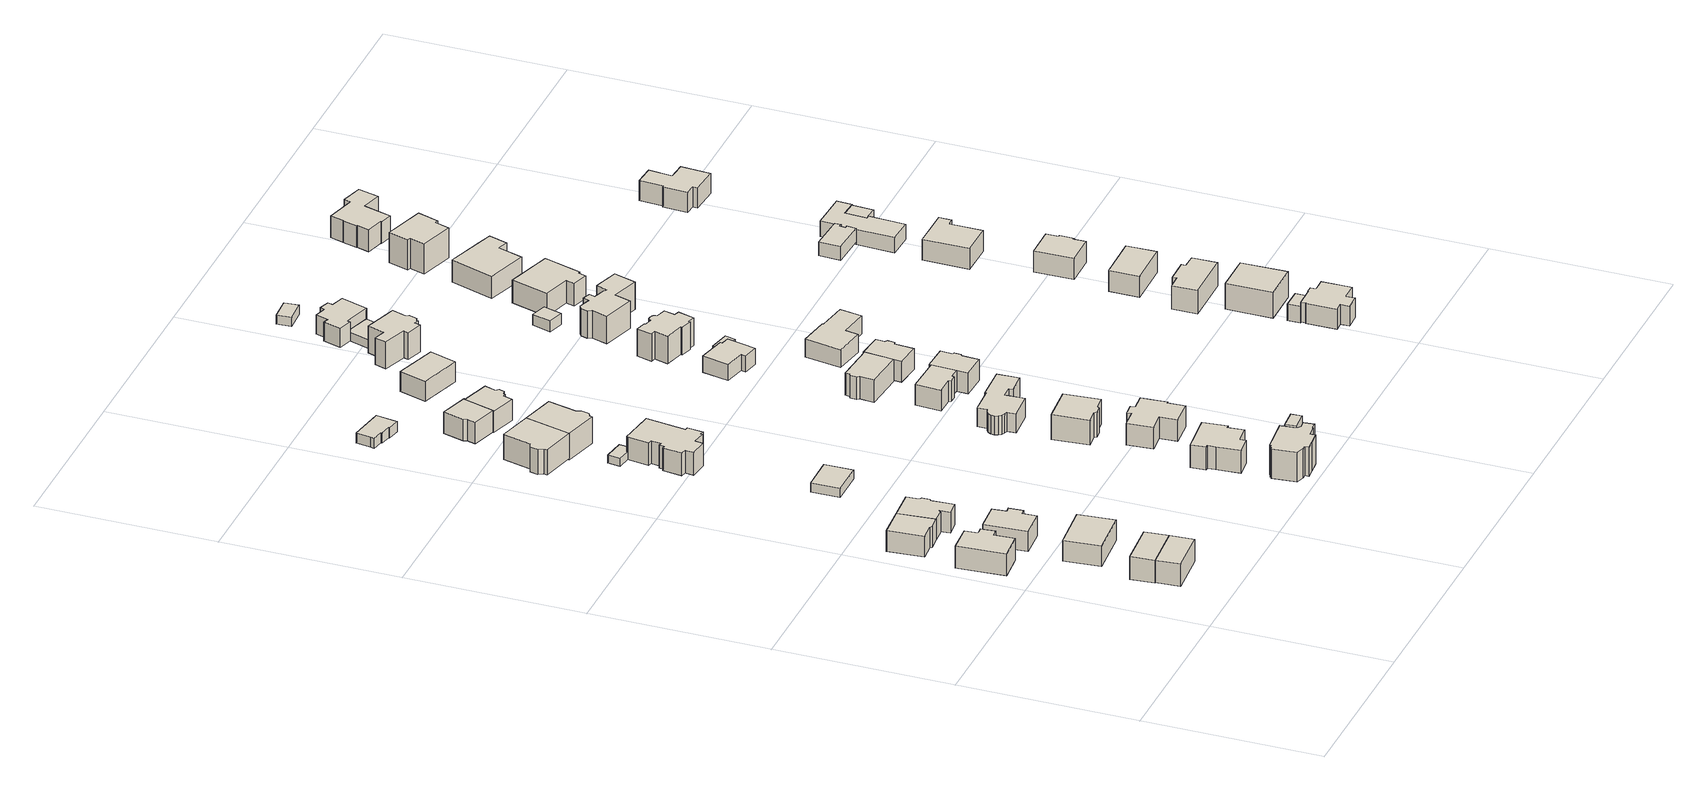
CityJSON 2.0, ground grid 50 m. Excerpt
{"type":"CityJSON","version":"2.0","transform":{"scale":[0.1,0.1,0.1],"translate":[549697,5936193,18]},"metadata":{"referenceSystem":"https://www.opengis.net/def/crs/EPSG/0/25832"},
"CityObjects":{
"building1":{"type":"Building","attributes":{"Gemeindeschluessel":"02200227","Geometrietyp2DReferenz":"3000","BezugspunktDach":"2000","function":"31001_1010","measuredHeight":9.11,"storeysAboveGround":1},"address":[{"country":"Germany","locality":"Hamburg","thoroughfareNumber":"40","thoroughfareName":"Fruteweg","postcode":"22559"}],"geometry":[{"type":"Solid","lod":"1","boundaries":[[[[0,1,2,3]],[[4,5,6,7]],[[2,4,7,3]],[[1,5,4,2]],[[0,6,5,1]],[[3,7,6,0]]]]}]},
"building2":{"type":"Building","attributes":{"Gemeindeschluessel":"02200227","Geometrietyp2DReferenz":"3000","BezugspunktDach":"2000","function":"31001_1010","measuredHeight":7.07,"storeysAboveGround":2},"address":[{"country":"Germany","locality":"Hamburg","thoroughfareNumber":"34a","thoroughfareName":"Fruteweg","postcode":"22559"}],"geometry":[{"type":"Solid","lod":"1","boundaries":[[[[8,9,10,11,12,13,14,15]],[[16,17,18,19,20,21,22,23]],[[14,16,23,15]],[[13,17,16,14]],[[12,18,17,13]],[[11,19,18,12]],[[10,20,19,11]],[[9,21,20,10]],[[8,22,21,9]],[[15,23,22,8]]]]}]},
"building3":{"type":"Building","attributes":{"Gemeindeschluessel":"02200227","Geometrietyp2DReferenz":"3000","BezugspunktDach":"2000","function":"31001_1010","measuredHeight":9.11,"storeysAboveGround":1},"address":[{"country":"Germany","locality":"Hamburg","thoroughfareNumber":"38","thoroughfareName":"Fruteweg","postcode":"22559"}],"geometry":[{"type":"Solid","lod":"1","boundaries":[[[[24,25,26,27]],[[7,6,28,29]],[[26,7,29,27]],[[25,6,7,26]],[[24,28,6,25]],[[27,29,28,24]]]]}]},
"building4":{"type":"Building","attributes":{"Gemeindeschluessel":"02200227","Geometrietyp2DReferenz":"3000","BezugspunktDach":"2000","function":"31001_1010","measuredHeight":8.16,"storeysAboveGround":1},"address":[{"country":"Germany","locality":"Hamburg","thoroughfareNumber":"32a","thoroughfareName":"Fruteweg","postcode":"22559"}],"geometry":[{"type":"Solid","lod":"1","boundaries":[[[[30,31,32,33,34,35]],[[36,37,38,39,40,41]],[[34,36,41,35]],[[33,37,36,34]],[[32,38,37,33]],[[31,39,38,32]],[[30,40,39,31]],[[35,41,40,30]]]]}]},
"building5":{"type":"Building","attributes":{"Gemeindeschluessel":"02200227","Geometrietyp2DReferenz":"3000","BezugspunktDach":"2000","function":"31001_1010","measuredHeight":9.2,"storeysAboveGround":1},"address":[{"country":"Germany","locality":"Hamburg","thoroughfareNumber":"36","thoroughfareName":"Fruteweg","postcode":"22559"}],"geometry":[{"type":"Solid","lod":"1","boundaries":[[[[42,43,44,45]],[[46,47,48,49]],[[44,46,49,45]],[[43,47,46,44]],[[42,48,47,43]],[[45,49,48,42]]]]}]},
"building6":{"type":"Building","attributes":{"Gemeindeschluessel":"02200227","Geometrietyp2DReferenz":"3000","BezugspunktDach":"2000","function":"31001_1010","measuredHeight":6.45,"storeysAboveGround":2},"address":[{"country":"Germany","locality":"Hamburg","thoroughfareNumber":"34","thoroughfareName":"Fruteweg","postcode":"22559"}],"geometry":[{"type":"Solid","lod":"1","boundaries":[[[[50,51,52,53,54,55,56,57]],[[58,59,60,61,62,63,64,65]],[[56,58,65,57]],[[55,59,58,56]],[[54,60,59,55]],[[53,61,60,54]],[[52,62,61,53]],[[51,63,62,52]],[[50,64,63,51]],[[57,65,64,50]]]]}]},
"building7":{"type":"Building","attributes":{"Gemeindeschluessel":"02200227","Geometrietyp2DReferenz":"3000","BezugspunktDach":"2000","function":"31001_1010","measuredHeight":7.16,"storeysAboveGround":1},"address":[{"country":"Germany","locality":"Hamburg","thoroughfareNumber":"32","thoroughfareName":"Fruteweg","postcode":"22559"}],"geometry":[{"type":"Solid","lod":"1","boundaries":[[[[35,66,67,68,69,70,71,72,73,74,30]],[[75,76,77,78,79,80,81,82,83,41,40]],[[74,75,40,30]],[[73,76,75,74]],[[72,77,76,73]],[[71,78,77,72]],[[70,79,78,71]],[[69,80,79,70]],[[68,81,80,69]],[[67,82,81,68]],[[66,83,82,67]],[[35,41,83,66]],[[30,40,41,35]]]]}]},
"building8":{"type":"Building","attributes":{"Gemeindeschluessel":"02200227","Geometrietyp2DReferenz":"3000","BezugspunktDach":"2000","function":"31001_2460","measuredHeight":2.7,"storeysAboveGround":1},"address":[{"country":"Germany","locality":"Hamburg","thoroughfareName":"Fruteweg","postcode":"22559"}],"geometry":[{"type":"Solid","lod":"1","boundaries":[[[[84,85,86,87]],[[88,89,90,91]],[[86,88,91,87]],[[85,89,88,86]],[[84,90,89,85]],[[87,91,90,84]]]]}]},
"building9":{"type":"Building","attributes":{"Gemeindeschluessel":"02200227","Geometrietyp2DReferenz":"3000","BezugspunktDach":"2000","function":"31001_1010","measuredHeight":10.41,"storeysAboveGround":1},"address":[{"country":"Germany","locality":"Hamburg","thoroughfareNumber":"24b","thoroughfareName":"Fruteweg","postcode":"22559"}],"geometry":[{"type":"Solid","lod":"1","boundaries":[[[[92,93,94,95,96,97,98,99]],[[100,101,102,103,104,105,106,107]],[[98,100,107,99]],[[97,101,100,98]],[[96,102,101,97]],[[95,103,102,96]],[[94,104,103,95]],[[93,105,104,94]],[[92,106,105,93]],[[99,107,106,92]]]]}]},
"building10":{"type":"Building","attributes":{"Gemeindeschluessel":"02200227","Geometrietyp2DReferenz":"3000","BezugspunktDach":"2000","function":"31001_2460","measuredHeight":2.31,"storeysAboveGround":1},"address":[{"country":"Germany","locality":"Hamburg","thoroughfareName":"Fruteweg","postcode":"22559"}],"geometry":[{"type":"Solid","lod":"1","boundaries":[[[[108,109,110,111,112,113]],[[114,115,116,117,118,119]],[[112,114,119,113]],[[111,115,114,112]],[[110,116,115,111]],[[109,117,116,110]],[[108,118,117,109]],[[113,119,118,108]]]]}]},
"building11":{"type":"Building","attributes":{"Gemeindeschluessel":"02200227","Geometrietyp2DReferenz":"3000","BezugspunktDach":"2000","function":"31001_1010","measuredHeight":10.32,"storeysAboveGround":1},"address":[{"country":"Germany","locality":"Hamburg","thoroughfareNumber":"26","thoroughfareName":"Fruteweg","postcode":"22559"}],"geometry":[{"type":"Solid","lod":"1","boundaries":[[[[120,121,122,123,124,125,126,127,128,129,130,131,132,133,134,112,111,110,135,136]],[[137,138,139,140,141,142,143,144,145,146,147,148,149,150,151,152,153,154,155,156]],[[135,137,156,136]],[[110,138,137,135]],[[111,139,138,110]],[[112,140,139,111]],[[134,141,140,112]],[[133,142,141,134]],[[132,143,142,133]],[[131,144,143,132]],[[130,145,144,131]],[[129,146,145,130]],[[128,147,146,129]],[[127,148,147,128]],[[126,149,148,127]],[[125,150,149,126]],[[124,151,150,125]],[[123,152,151,124]],[[122,153,152,123]],[[121,154,153,122]],[[120,155,154,121]],[[136,156,155,120]]]]}]},
"building12":{"type":"Building","attributes":{"Gemeindeschluessel":"02200227","Geometrietyp2DReferenz":"3000","BezugspunktDach":"2000","function":"31001_1010","measuredHeight":10.14,"storeysAboveGround":1},"address":[{"country":"Germany","locality":"Hamburg","thoroughfareNumber":"41","thoroughfareName":"Fruteweg","postcode":"22559"}],"geometry":[{"type":"Solid","lod":"1","boundaries":[[[[157,158,159,160,161,162,163,164,165,166,167,168,169,170,171,172,173,174,175]],[[176,177,178,179,180,181,182,183,184,185,186,187,188,189,190,191,192,193,194]],[[174,176,194,175]],[[173,177,176,174]],[[172,178,177,173]],[[171,179,178,172]],[[170,180,179,171]],[[169,181,180,170]],[[168,182,181,169]],[[167,183,182,168]],[[166,184,183,167]],[[165,185,184,166]],[[164,186,185,165]],[[163,187,186,164]],[[162,188,187,163]],[[161,189,188,162]],[[160,190,189,161]],[[159,191,190,160]],[[158,192,191,159]],[[157,193,192,158]],[[175,194,193,157]]]]}]},
"building13":{"type":"Building","attributes":{"Gemeindeschluessel":"02200227","Geometrietyp2DReferenz":"3000","BezugspunktDach":"2000","function":"31001_2460","measuredHeight":3.03,"storeysAboveGround":1},"address":[{"country":"Germany","locality":"Hamburg","thoroughfareName":"Fruteweg","postcode":"22559"}],"geometry":[{"type":"Solid","lod":"1","boundaries":[[[[195,196,197,198,199,200,201,202,203]],[[204,205,206,207,208,209,210,211,212]],[[202,204,212,203]],[[201,205,204,202]],[[200,206,205,201]],[[199,207,206,200]],[[198,208,207,199]],[[197,209,208,198]],[[196,210,209,197]],[[195,211,210,196]],[[203,212,211,195]]]]}]},
"building14":{"type":"Building","attributes":{"Gemeindeschluessel":"02200227","Geometrietyp2DReferenz":"3000","BezugspunktDach":"2000","function":"31001_1010","measuredHeight":10.76,"storeysAboveGround":1},"address":[{"country":"Germany","locality":"Hamburg","thoroughfareNumber":"24a","thoroughfareName":"Fruteweg","postcode":"22559"}],"geometry":[{"type":"Solid","lod":"1","boundaries":[[[[213,214,215,216,217,218,219,220]],[[221,222,223,224,225,226,105,104]],[[219,221,104,220]],[[218,222,221,219]],[[217,223,222,218]],[[216,224,223,217]],[[215,225,224,216]],[[214,226,225,215]],[[213,105,226,214]],[[220,104,105,213]]]]}]},
"building15":{"type":"Building","attributes":{"Gemeindeschluessel":"02200227","Geometrietyp2DReferenz":"3000","BezugspunktDach":"2000","function":"31001_1010","measuredHeight":7.99,"storeysAboveGround":2},"address":[{"country":"Germany","locality":"Hamburg","thoroughfareNumber":"39","thoroughfareName":"Fruteweg","postcode":"22559"}],"geometry":[{"type":"Solid","lod":"1","boundaries":[[[[227,228,229,230,231,232,233,234,235,236,237]],[[238,239,240,241,242,243,244,245,246,247,248]],[[236,238,248,237]],[[235,239,238,236]],[[234,240,239,235]],[[233,241,240,234]],[[232,242,241,233]],[[231,243,242,232]],[[230,244,243,231]],[[229,245,244,230]],[[228,246,245,229]],[[227,247,246,228]],[[237,248,247,227]]]]}]},
"building16":{"type":"Building","attributes":{"Gemeindeschluessel":"02200227","Geometrietyp2DReferenz":"3000","BezugspunktDach":"2000","function":"31001_1010","measuredHeight":8.28,"storeysAboveGround":1},"address":[{"country":"Germany","locality":"Hamburg","thoroughfareNumber":"22b","thoroughfareName":"Fruteweg","postcode":"22559"}],"geometry":[{"type":"Solid","lod":"1","boundaries":[[[[249,250,251,252,253,254,255,256,257]],[[258,259,260,261,262,263,264,265,266]],[[256,258,266,257]],[[255,259,258,256]],[[254,260,259,255]],[[253,261,260,254]],[[252,262,261,253]],[[251,263,262,252]],[[250,264,263,251]],[[249,265,264,250]],[[257,266,265,249]]]]}]},
"building17":{"type":"Building","attributes":{"Gemeindeschluessel":"02200227","Geometrietyp2DReferenz":"3000","BezugspunktDach":"2000","function":"31001_1010","measuredHeight":8.14,"storeysAboveGround":1},"address":[{"country":"Germany","locality":"Hamburg","thoroughfareNumber":"22a","thoroughfareName":"Fruteweg","postcode":"22559"}],"geometry":[{"type":"Solid","lod":"1","boundaries":[[[[267,268,269,270,271,272,273,274,275,256,255,254,253]],[[260,259,258,276,277,278,279,280,281,282,283,284,261]],[[254,260,261,253]],[[255,259,260,254]],[[256,258,259,255]],[[275,276,258,256]],[[274,277,276,275]],[[273,278,277,274]],[[272,279,278,273]],[[271,280,279,272]],[[270,281,280,271]],[[269,282,281,270]],[[268,283,282,269]],[[267,284,283,268]],[[253,261,284,267]]]]}]},
"building18":{"type":"Building","attributes":{"Gemeindeschluessel":"02200227","Geometrietyp2DReferenz":"3000","BezugspunktDach":"2000","function":"31001_1010","measuredHeight":8.99,"storeysAboveGround":1},"address":[{"country":"Germany","locality":"Hamburg","thoroughfareNumber":"37","thoroughfareName":"Fruteweg","postcode":"22559"}],"geometry":[{"type":"Solid","lod":"1","boundaries":[[[[285,286,287,288,289,290,291,292,293,294,295,296]],[[297,298,299,300,301,302,303,304,305,306,307,308]],[[295,297,308,296]],[[294,298,297,295]],[[293,299,298,294]],[[292,300,299,293]],[[291,301,300,292]],[[290,302,301,291]],[[289,303,302,290]],[[288,304,303,289]],[[287,305,304,288]],[[286,306,305,287]],[[285,307,306,286]],[[296,308,307,285]]]]}]},
"building19":{"type":"Building","attributes":{"Gemeindeschluessel":"02200227","Geometrietyp2DReferenz":"3000","BezugspunktDach":"2000","function":"31001_1010","measuredHeight":9.74,"storeysAboveGround":1},"address":[{"country":"Germany","locality":"Hamburg","thoroughfareNumber":"35","thoroughfareName":"Fruteweg","postcode":"22559"}],"geometry":[{"type":"Solid","lod":"1","boundaries":[[[[309,310,311,312,313,314,315,316]],[[317,318,319,320,321,322,323,324]],[[315,317,324,316]],[[314,318,317,315]],[[313,319,318,314]],[[312,320,319,313]],[[311,321,320,312]],[[310,322,321,311]],[[309,323,322,310]],[[316,324,323,309]]]]}]},
"building20":{"type":"Building","attributes":{"Gemeindeschluessel":"02200227","Geometrietyp2DReferenz":"3000","BezugspunktDach":"2000","function":"31001_2460","measuredHeight":4.47,"storeysAboveGround":1},"address":[{"country":"Germany","locality":"Hamburg","thoroughfareName":"Fruteweg","postcode":"22559"}],"geometry":[{"type":"Solid","lod":"1","boundaries":[[[[325,326,327,328]],[[329,330,331,332]],[[327,329,332,328]],[[326,330,329,327]],[[325,331,330,326]],[[328,332,331,325]]]]}]},
"building21":{"type":"Building","attributes":{"Gemeindeschluessel":"02200227","Geometrietyp2DReferenz":"3000","BezugspunktDach":"2000","function":"31001_1010","measuredHeight":7.8,"storeysAboveGround":1},"address":[{"country":"Germany","locality":"Hamburg","thoroughfareNumber":"33","thoroughfareName":"Fruteweg","postcode":"22559"}],"geometry":[{"type":"Solid","lod":"1","boundaries":[[[[333,334,335,336,337,338,339,340,341,342,343,344,345,346,347,348,349,350,351]],[[352,353,354,355,356,357,358,359,360,361,362,363,364,365,366,367,368,369,370]],[[350,352,370,351]],[[349,353,352,350]],[[348,354,353,349]],[[347,355,354,348]],[[346,356,355,347]],[[345,357,356,346]],[[344,358,357,345]],[[343,359,358,344]],[[342,360,359,343]],[[341,361,360,342]],[[340,362,361,341]],[[339,363,362,340]],[[338,364,363,339]],[[337,365,364,338]],[[336,366,365,337]],[[335,367,366,336]],[[334,368,367,335]],[[333,369,368,334]],[[351,370,369,333]]]]}]},
"building22":{"type":"Building","attributes":{"Gemeindeschluessel":"02200227","Geometrietyp2DReferenz":"3000","BezugspunktDach":"2000","function":"31001_1010","measuredHeight":7.62,"storeysAboveGround":1},"address":[{"country":"Germany","locality":"Hamburg","thoroughfareNumber":"18","thoroughfareName":"Fruteweg","postcode":"22559"}],"geometry":[{"type":"Solid","lod":"1","boundaries":[[[[371,372,373,374]],[[375,376,377,378]],[[373,375,378,374]],[[372,376,375,373]],[[371,377,376,372]],[[374,378,377,371]]]]}]},
"building23":{"type":"Building","attributes":{"Gemeindeschluessel":"02200227","Geometrietyp2DReferenz":"3000","BezugspunktDach":"2000","function":"31001_1010","measuredHeight":7.69,"storeysAboveGround":1},"address":[{"country":"Germany","locality":"Hamburg","thoroughfareNumber":"31","thoroughfareName":"Fruteweg","postcode":"22559"}],"geometry":[{"type":"Solid","lod":"1","boundaries":[[[[379,380,381,382,383,384,385,386]],[[387,388,389,390,391,392,393,394]],[[385,387,394,386]],[[384,388,387,385]],[[383,389,388,384]],[[382,390,389,383]],[[381,391,390,382]],[[380,392,391,381]],[[379,393,392,380]],[[386,394,393,379]]]]}]},
"building24":{"type":"Building","attributes":{"Gemeindeschluessel":"02200227","Geometrietyp2DReferenz":"3000","BezugspunktDach":"2000","function":"31001_1010","measuredHeight":8.09,"storeysAboveGround":1},"address":[{"country":"Germany","locality":"Hamburg","thoroughfareNumber":"29","thoroughfareName":"Fruteweg","postcode":"22559"}],"geometry":[{"type":"Solid","lod":"1","boundaries":[[[[395,396,397,398,399,400,401,402]],[[403,404,405,406,407,408,409,410]],[[401,403,410,402]],[[400,404,403,401]],[[399,405,404,400]],[[398,406,405,399]],[[397,407,406,398]],[[396,408,407,397]],[[395,409,408,396]],[[402,410,409,395]]]]}]},
"building25":{"type":"Building","attributes":{"Gemeindeschluessel":"02200227","Geometrietyp2DReferenz":"3000","BezugspunktDach":"2000","function":"31001_1010","measuredHeight":7.69,"storeysAboveGround":1},"address":[{"country":"Germany","locality":"Hamburg","thoroughfareNumber":"31a","thoroughfareName":"Fruteweg","postcode":"22559"}],"geometry":[{"type":"Solid","lod":"1","boundaries":[[[[411,412,413,414,415,416,417,418,419]],[[420,421,422,423,424,425,426,427,394]],[[418,420,394,419]],[[417,421,420,418]],[[416,422,421,417]],[[415,423,422,416]],[[414,424,423,415]],[[413,425,424,414]],[[412,426,425,413]],[[411,427,426,412]],[[419,394,427,411]]]]}]},
"building26":{"type":"Building","attributes":{"Gemeindeschluessel":"02200227","Geometrietyp2DReferenz":"3000","BezugspunktDach":"2000","function":"31001_1100","measuredHeight":6.34,"storeysAboveGround":1},"address":[{"country":"Germany","locality":"Hamburg","thoroughfareNumber":"25","thoroughfareName":"Fruteweg","postcode":"22559"}],"geometry":[{"type":"Solid","lod":"1","boundaries":[[[[428,429,430,431,432,433,434,435]],[[436,437,438,439,440,441,442,443]],[[434,436,443,435]],[[433,437,436,434]],[[432,438,437,433]],[[431,439,438,432]],[[430,440,439,431]],[[429,441,440,430]],[[428,442,441,429]],[[435,443,442,428]]]]}]},
"building27":{"type":"Building","attributes":{"Gemeindeschluessel":"02200227","Geometrietyp2DReferenz":"3000","BezugspunktDach":"2000","function":"31001_1010","measuredHeight":7.6,"storeysAboveGround":1},"address":[{"country":"Germany","locality":"Hamburg","thoroughfareNumber":"29a","thoroughfareName":"Fruteweg","postcode":"22559"}],"geometry":[{"type":"Solid","lod":"1","boundaries":[[[[444,445,446,447,448,449,450,451,452,453]],[[454,455,456,457,458,459,460,461,462,463]],[[452,454,463,453]],[[451,455,454,452]],[[450,456,455,451]],[[449,457,456,450]],[[448,458,457,449]],[[447,459,458,448]],[[446,460,459,447]],[[445,461,460,446]],[[444,462,461,445]],[[453,463,462,444]]]]}]},
"building28":{"type":"Building","attributes":{"Gemeindeschluessel":"02200227","Geometrietyp2DReferenz":"3000","BezugspunktDach":"2000","function":"31001_1010","measuredHeight":12.22,"storeysAboveGround":1},"address":[{"country":"Germany","locality":"Hamburg","thoroughfareNumber":"16","thoroughfareName":"Fruteweg","postcode":"22559"}],"geometry":[{"type":"Solid","lod":"1","boundaries":[[[[464,465,466,467,468,469,470,471,472,473,474,475,476,477,478]],[[479,480,481,482,483,484,485,486,487,488,489,490,491,492,493]],[[477,479,493,478]],[[476,480,479,477]],[[475,481,480,476]],[[474,482,481,475]],[[473,483,482,474]],[[472,484,483,473]],[[471,485,484,472]],[[470,486,485,471]],[[469,487,486,470]],[[468,488,487,469]],[[467,489,488,468]],[[466,490,489,467]],[[465,491,490,466]],[[464,492,491,465]],[[478,493,492,464]]]]}]},
"building29":{"type":"Building","attributes":{"Gemeindeschluessel":"02200227","Geometrietyp2DReferenz":"3000","BezugspunktDach":"2000","function":"31001_2460","measuredHeight":3.44,"storeysAboveGround":1},"address":[{"country":"Germany","locality":"Hamburg","thoroughfareName":"Fruteweg","postcode":"22559"}],"geometry":[{"type":"Solid","lod":"1","boundaries":[[[[494,495,496,497,498,499]],[[500,501,502,503,504,505]],[[498,500,505,499]],[[497,501,500,498]],[[496,502,501,497]],[[495,503,502,496]],[[494,504,503,495]],[[499,505,504,494]]]]}]},
"building30":{"type":"Building","attributes":{"Gemeindeschluessel":"02200227","Geometrietyp2DReferenz":"3000","BezugspunktDach":"2000","function":"31001_1010","measuredHeight":10.11,"storeysAboveGround":2},"address":[{"country":"Germany","locality":"Hamburg","thoroughfareNumber":"23","thoroughfareName":"Fruteweg","postcode":"22559"}],"geometry":[{"type":"Solid","lod":"1","boundaries":[[[[506,507,508,509,510,511,512,513,514,515,516,517,518,519,520,521,522,523,524,525,526,527,528,529,530]],[[531,532,533,534,535,536,537,538,539,540,541,542,543,544,545,546,547,548,549,550,551,552,553,554,555]],[[529,531,555,530]],[[528,532,531,529]],[[527,533,532,528]],[[526,534,533,527]],[[525,535,534,526]],[[524,536,535,525]],[[523,537,536,524]],[[522,538,537,523]],[[521,539,538,522]],[[520,540,539,521]],[[519,541,540,520]],[[518,542,541,519]],[[517,543,542,518]],[[516,544,543,517]],[[515,545,544,516]],[[514,546,545,515]],[[513,547,546,514]],[[512,548,547,513]],[[511,549,548,512]],[[510,550,549,511]],[[509,551,550,510]],[[508,552,551,509]],[[507,553,552,508]],[[506,554,553,507]],[[530,555,554,506]]]]}]},
"building31":{"type":"Building","attributes":{"Gemeindeschluessel":"02200227","Geometrietyp2DReferenz":"3000","BezugspunktDach":"2000","function":"31001_2460","measuredHeight":2.47,"storeysAboveGround":1},"address":[{"country":"Germany","locality":"Hamburg","thoroughfareName":"Fruteweg","postcode":"22559"}],"geometry":[{"type":"Solid","lod":"1","boundaries":[[[[556,557,558,474,559]],[[560,561,562,563,564]],[[474,560,564,559]],[[558,561,560,474]],[[557,562,561,558]],[[556,563,562,557]],[[559,564,563,556]]]]}]},
"building32":{"type":"Building","attributes":{"Gemeindeschluessel":"02200227","Geometrietyp2DReferenz":"3000","BezugspunktDach":"2000","function":"31001_1010","measuredHeight":7,"storeysAboveGround":1},"address":[{"country":"Germany","locality":"Hamburg","thoroughfareNumber":"27","thoroughfareName":"Fruteweg","postcode":"22559"}],"geometry":[{"type":"Solid","lod":"1","boundaries":[[[[565,566,567,568,569,570,571,572]],[[573,574,575,576,577,578,579,580]],[[571,573,580,572]],[[570,574,573,571]],[[569,575,574,570]],[[568,576,575,569]],[[567,577,576,568]],[[566,578,577,567]],[[565,579,578,566]],[[572,580,579,565]]]]}]},
"building33":{"type":"Building","attributes":{"Gemeindeschluessel":"02200227","Geometrietyp2DReferenz":"3000","BezugspunktDach":"2000","function":"31001_1010","measuredHeight":8.07,"storeysAboveGround":1},"address":[{"country":"Germany","locality":"Hamburg","thoroughfareNumber":"14","thoroughfareName":"Fruteweg","postcode":"22559"}],"geometry":[{"type":"Solid","lod":"1","boundaries":[[[[581,582,583,584,585,586,587,588,589,558,557,556,590]],[[591,592,593,594,595,596,597,598,599,600,601,602,603]],[[556,591,603,590]],[[557,592,591,556]],[[558,593,592,557]],[[589,594,593,558]],[[588,595,594,589]],[[587,596,595,588]],[[586,597,596,587]],[[585,598,597,586]],[[584,599,598,585]],[[583,600,599,584]],[[582,601,600,583]],[[581,602,601,582]],[[590,603,602,581]]]]}]},
"building34":{"type":"Building","attributes":{"Gemeindeschluessel":"02200227","Geometrietyp2DReferenz":"3000","BezugspunktDach":"2000","function":"31001_2460","measuredHeight":3.2,"storeysAboveGround":1},"address":[{"country":"Germany","locality":"Hamburg","thoroughfareName":"Fruteweg","postcode":"22559"}],"geometry":[{"type":"Solid","lod":"1","boundaries":[[[[604,605,606,607]],[[608,609,610,611]],[[606,608,611,607]],[[605,609,608,606]],[[604,610,609,605]],[[607,611,610,604]]]]}]},
"building35":{"type":"Building","attributes":{"Gemeindeschluessel":"02200227","Geometrietyp2DReferenz":"3000","BezugspunktDach":"2000","function":"31001_2460","measuredHeight":3.63,"storeysAboveGround":1},"address":[{"country":"Germany","locality":"Hamburg","thoroughfareName":"Fruteweg","postcode":"22559"}],"geometry":[{"type":"Solid","lod":"1","boundaries":[[[[612,613,614,615]],[[616,617,618,619]],[[614,616,619,615]],[[613,617,616,614]],[[612,618,617,613]],[[615,619,618,612]]]]}]},
"building36":{"type":"Building","attributes":{"Gemeindeschluessel":"02200227","Geometrietyp2DReferenz":"3000","BezugspunktDach":"2000","function":"31001_1100","measuredHeight":12.04,"storeysAboveGround":2},"address":[{"country":"Germany","locality":"Hamburg","thoroughfareNumber":"21","thoroughfareName":"Fruteweg","postcode":"22559"}],"geometry":[{"type":"Solid","lod":"1","boundaries":[[[[620,621,622,623,624,625,626,627,628,629,630,631,632,633,634,635,636]],[[637,638,639,640,641,642,643,644,645,646,647,648,649,650,651,652,653]],[[635,637,653,636]],[[634,638,637,635]],[[633,639,638,634]],[[632,640,639,633]],[[631,641,640,632]],[[630,642,641,631]],[[629,643,642,630]],[[628,644,643,629]],[[627,645,644,628]],[[626,646,645,627]],[[625,647,646,626]],[[624,648,647,625]],[[623,649,648,624]],[[622,650,649,623]],[[621,651,650,622]],[[620,652,651,621]],[[636,653,652,620]]]]}]},
"building37":{"type":"Building","attributes":{"Gemeindeschluessel":"02200227","Geometrietyp2DReferenz":"3000","BezugspunktDach":"2000","function":"31001_1010","measuredHeight":9.26,"storeysAboveGround":1},"address":[{"country":"Germany","locality":"Hamburg","thoroughfareNumber":"19","thoroughfareName":"Fruteweg","postcode":"22559"}],"geometry":[{"type":"Solid","lod":"1","boundaries":[[[[654,655,656,657,658,659,660,661]],[[662,663,664,665,666,667,668,669]],[[660,662,669,661]],[[659,663,662,660]],[[658,664,663,659]],[[657,665,664,658]],[[656,666,665,657]],[[655,667,666,656]],[[654,668,667,655]],[[661,669,668,654]]]]}]},
"building38":{"type":"Building","attributes":{"Gemeindeschluessel":"02200227","Geometrietyp2DReferenz":"3000","BezugspunktDach":"2000","function":"31001_2460","measuredHeight":5.01,"storeysAboveGround":1},"address":[{"country":"Germany","locality":"Hamburg","thoroughfareName":"Gerlindweg","postcode":"22559"}],"geometry":[{"type":"Solid","lod":"1","boundaries":[[[[670,671,672,673,674]],[[675,676,677,678,679]],[[673,675,679,674]],[[672,676,675,673]],[[671,677,676,672]],[[670,678,677,671]],[[674,679,678,670]]]]}]},
"building39":{"type":"Building","attributes":{"Gemeindeschluessel":"02200227","Geometrietyp2DReferenz":"3000","BezugspunktDach":"2000","function":"31001_1010","measuredHeight":9.25,"storeysAboveGround":1},"address":[{"country":"Germany","locality":"Hamburg","thoroughfareNumber":"7","thoroughfareName":"Gerlindweg","postcode":"22559"}],"geometry":[{"type":"Solid","lod":"1","boundaries":[[[[680,681,682,683,684,685,686,687,688,689,690,691,692,693]],[[694,695,696,697,698,699,700,701,702,703,704,705,706,707]],[[692,694,707,693]],[[691,695,694,692]],[[690,696,695,691]],[[689,697,696,690]],[[688,698,697,689]],[[687,699,698,688]],[[686,700,699,687]],[[685,701,700,686]],[[684,702,701,685]],[[683,703,702,684]],[[682,704,703,683]],[[681,705,704,682]],[[680,706,705,681]],[[693,707,706,680]]]]}]},
"building40":{"type":"Building","attributes":{"Gemeindeschluessel":"02200227","Geometrietyp2DReferenz":"3000","BezugspunktDach":"2000","function":"31001_1010","measuredHeight":9.91,"storeysAboveGround":1},"address":[{"country":"Germany","locality":"Hamburg","thoroughfareNumber":"9","thoroughfareName":"Gerlindweg","postcode":"22559"}],"geometry":[{"type":"Solid","lod":"1","boundaries":[[[[708,709,710,711]],[[712,713,714,715]],[[710,712,715,711]],[[709,713,712,710]],[[708,714,713,709]],[[711,715,714,708]]]]}]},
"building41":{"type":"Building","attributes":{"Gemeindeschluessel":"02200227","Geometrietyp2DReferenz":"3000","BezugspunktDach":"2000","function":"31001_1010","measuredHeight":6.9,"storeysAboveGround":2},"address":[{"country":"Germany","locality":"Hamburg","thoroughfareNumber":"11","thoroughfareName":"Gerlindweg","postcode":"22559"}],"geometry":[{"type":"Solid","lod":"1","boundaries":[[[[716,717,718,719,720,721,722,723]],[[724,725,726,727,728,729,730,731]],[[722,724,731,723]],[[721,725,724,722]],[[720,726,725,721]],[[719,727,726,720]],[[718,728,727,719]],[[717,729,728,718]],[[716,730,729,717]],[[723,731,730,716]]]]}]},
"building42":{"type":"Building","attributes":{"Gemeindeschluessel":"02200227","Geometrietyp2DReferenz":"3000","BezugspunktDach":"2000","function":"31001_1010","measuredHeight":9.55,"storeysAboveGround":1},"address":[{"country":"Germany","locality":"Hamburg","thoroughfareNumber":"17","thoroughfareName":"Fruteweg","postcode":"22559"}],"geometry":[{"type":"Solid","lod":"1","boundaries":[[[[732,733,734,735,736,737,738]],[[739,740,741,742,743,744,745]],[[737,739,745,738]],[[736,740,739,737]],[[735,741,740,736]],[[734,742,741,735]],[[733,743,742,734]],[[732,744,743,733]],[[738,745,744,732]]]]}]},
"building43":{"type":"Building","attributes":{"Gemeindeschluessel":"02200227","Geometrietyp2DReferenz":"3000","BezugspunktDach":"2000","function":"31001_1010","measuredHeight":7.83,"storeysAboveGround":1},"address":[{"country":"Germany","locality":"Hamburg","thoroughfareNumber":"11a","thoroughfareName":"Gerlindweg","postcode":"22559"}],"geometry":[{"type":"Solid","lod":"1","boundaries":[[[[746,747,748,749]],[[750,751,752,753]],[[748,750,753,749]],[[747,751,750,748]],[[746,752,751,747]],[[749,753,752,746]]]]}]},
"building44":{"type":"Building","attributes":{"Gemeindeschluessel":"02200227","Geometrietyp2DReferenz":"3000","BezugspunktDach":"2000","function":"31001_2460","measuredHeight":2.91,"storeysAboveGround":1},"address":[{"country":"Germany","locality":"Hamburg","thoroughfareName":"Fruteweg","postcode":"22559"}],"geometry":[{"type":"Solid","lod":"1","boundaries":[[[[754,755,756,757,758]],[[759,760,761,762,763]],[[757,759,763,758]],[[756,760,759,757]],[[755,761,760,756]],[[754,762,761,755]],[[758,763,762,754]]]]}]},
"building45":{"type":"Building","attributes":{"Gemeindeschluessel":"02200227","Geometrietyp2DReferenz":"3000","BezugspunktDach":"2000","function":"31001_1010","measuredHeight":10.99,"storeysAboveGround":1},"address":[{"country":"Germany","locality":"Hamburg","thoroughfareNumber":"15","thoroughfareName":"Fruteweg","postcode":"22559"}],"geometry":[{"type":"Solid","lod":"1","boundaries":[[[[764,765,766,767,768,769,770,771]],[[772,773,774,775,776,777,778,779]],[[770,772,779,771]],[[769,773,772,770]],[[768,774,773,769]],[[767,775,774,768]],[[766,776,775,767]],[[765,777,776,766]],[[764,778,777,765]],[[771,779,778,764]]]]}]},
"building46":{"type":"Building","attributes":{"Gemeindeschluessel":"02200227","Geometrietyp2DReferenz":"3000","BezugspunktDach":"2000","function":"31001_1010","measuredHeight":8.21,"storeysAboveGround":1},"address":[{"country":"Germany","locality":"Hamburg","thoroughfareNumber":"13","thoroughfareName":"Gerlindweg","postcode":"22559"}],"geometry":[{"type":"Solid","lod":"1","boundaries":[[[[780,781,782,783,784,785,786,787]],[[788,789,790,791,792,793,794,795]],[[786,788,795,787]],[[785,789,788,786]],[[784,790,789,785]],[[783,791,790,784]],[[782,792,791,783]],[[781,793,792,782]],[[780,794,793,781]],[[787,795,794,780]]]]}]},
"building47":{"type":"Building","attributes":{"Gemeindeschluessel":"02200227","Geometrietyp2DReferenz":"3000","BezugspunktDach":"2000","function":"31001_1100","measuredHeight":7.33,"storeysAboveGround":1},"address":[{"country":"Germany","locality":"Hamburg","thoroughfareNumber":"15","thoroughfareName":"Gerlindweg","postcode":"22559"}],"geometry":[{"type":"Solid","lod":"1","boundaries":[[[[796,797,798,799,800,801]],[[802,803,804,805,806,807]],[[800,802,807,801]],[[799,803,802,800]],[[798,804,803,799]],[[797,805,804,798]],[[796,806,805,797]],[[801,807,806,796]]]]}]},
"building48":{"type":"Building","attributes":{"Gemeindeschluessel":"02200227","Geometrietyp2DReferenz":"3000","BezugspunktDach":"2000","function":"31001_1010","measuredHeight":4.43,"storeysAboveGround":1},"address":[{"country":"Germany","locality":"Hamburg","thoroughfareName":"Gerlindweg","postcode":"22559"}],"geometry":[{"type":"Solid","lod":"1","boundaries":[[[[808,809,810,811,812,813,814,815]],[[816,817,818,819,820,821,822,823]],[[814,816,823,815]],[[813,817,816,814]],[[812,818,817,813]],[[811,819,818,812]],[[810,820,819,811]],[[809,821,820,810]],[[808,822,821,809]],[[815,823,822,808]]]]}]},
"building49":{"type":"Building","attributes":{"Gemeindeschluessel":"02200227","Geometrietyp2DReferenz":"3000","BezugspunktDach":"2000","function":"31001_1010","measuredHeight":9.21,"storeysAboveGround":2},"address":[{"country":"Germany","locality":"Hamburg","thoroughfareNumber":"13","thoroughfareName":"Fruteweg","postcode":"22559"}],"geometry":[{"type":"Solid","lod":"1","boundaries":[[[[824,825,826,827,828,829,830,831,832,833,834,835,836,837]],[[838,839,840,841,842,843,844,845,846,847,848,849,850,851]],[[836,838,851,837]],[[835,839,838,836]],[[834,840,839,835]],[[833,841,840,834]],[[832,842,841,833]],[[831,843,842,832]],[[830,844,843,831]],[[829,845,844,830]],[[828,846,845,829]],[[827,847,846,828]],[[826,848,847,827]],[[825,849,848,826]],[[824,850,849,825]],[[837,851,850,824]]]]}]},
"building50":{"type":"Building","attributes":{"Gemeindeschluessel":"02200227","Geometrietyp2DReferenz":"3000","BezugspunktDach":"2000","function":"31001_1100","measuredHeight":6.05,"storeysAboveGround":1},"address":[{"country":"Germany","locality":"Hamburg","thoroughfareNumber":"17","thoroughfareName":"Gerlindweg","postcode":"22559"}],"geometry":[{"type":"Solid","lod":"1","boundaries":[[[[852,853,854,855,856,857,858,859,860,861,862,863,864,865]],[[866,867,868,869,870,871,872,873,874,875,876,877,878,879]],[[864,866,879,865]],[[863,867,866,864]],[[862,868,867,863]],[[861,869,868,862]],[[860,870,869,861]],[[859,871,870,860]],[[858,872,871,859]],[[857,873,872,858]],[[856,874,873,857]],[[855,875,874,856]],[[854,876,875,855]],[[853,877,876,854]],[[852,878,877,853]],[[865,879,878,852]]]]}]},
"building51":{"type":"Building","attributes":{"Gemeindeschluessel":"02200227","Geometrietyp2DReferenz":"3000","BezugspunktDach":"2000","function":"31001_1010","measuredHeight":5.18,"storeysAboveGround":1},"address":[{"country":"Germany","locality":"Hamburg","thoroughfareName":"Gerlindweg","postcode":"22559"}],"geometry":[{"type":"Solid","lod":"1","boundaries":[[[[880,881,882,883,884]],[[877,885,866,879,878]],[[883,877,878,884]],[[882,885,877,883]],[[881,866,885,882]],[[880,879,866,881]],[[884,878,879,880]]]]}]},
"building52":{"type":"Building","attributes":{"Gemeindeschluessel":"02200227","Geometrietyp2DReferenz":"3000","BezugspunktDach":"2000","function":"31001_1100","measuredHeight":6.93,"storeysAboveGround":1},"address":[{"country":"Germany","locality":"Hamburg","thoroughfareNumber":"21","thoroughfareName":"Gerlindweg","postcode":"22559"}],"geometry":[{"type":"Solid","lod":"1","boundaries":[[[[886,887,888,889,890,891,892,893,894,895]],[[896,897,898,899,900,901,902,903,904,905]],[[894,896,905,895]],[[893,897,896,894]],[[892,898,897,893]],[[891,899,898,892]],[[890,900,899,891]],[[889,901,900,890]],[[888,902,901,889]],[[887,903,902,888]],[[886,904,903,887]],[[895,905,904,886]]]]}]}
},
"vertices":[
[251,204,30],[256,137,30],[128,127,30],[123,194,30],[128,127,96],[256,137,96],[251,204,96],[123,194,96],
[20,558,31],[9,693,31],[88,699,31],[91,662,31],[111,664,31],[115,624,31],[95,622,31],[99,565,31],[95,622,96],[115,624,96],[111,664,96],[91,662,96],[88,699,96],[9,693,96],[20,558,96],[99,565,96],
[245,271,29],[251,204,29],[123,194,29],[117,261,29],[245,271,96],[117,261,96],
[126,789,29],[88,786,29],[83,790,29],[36,786,29],[28,887,29],[117,894,29],[28,887,90],[36,786,90],[83,790,90],[88,786,90],[126,789,90],[117,894,90],
[281,360,31],[148,349,31],[139,451,31],[272,463,31],[139,451,92],[148,349,92],[281,360,92],[272,463,92],
[151,549,31],[141,669,31],[221,675,31],[225,635,31],[240,637,31],[243,596,31],[228,595,31],[231,555,31],[228,595,91],[243,596,91],[240,637,91],[225,635,91],[221,675,91],[141,669,91],[151,549,91],[231,555,91],
[202,900,29],[205,865,29],[211,861,29],[212,840,29],[207,835,29],[212,771,29],[170,767,29],[168,797,29],[163,791,29],[163,791,90],[168,797,90],[170,767,90],[212,771,90],[207,835,90],[212,840,90],[211,861,90],[205,865,90],[202,900,90],
[335,1173,27],[336,1093,27],[238,1092,27],[237,1172,27],[238,1092,54],[336,1093,54],[335,1173,54],[237,1172,54],
[124,1962,20],[220,1937,20],[187,1807,20],[90,1831,20],[93,1841,20],[84,1854,20],[90,1876,20],[103,1882,20],[90,1876,94],[84,1854,94],[93,1841,94],[90,1831,94],[187,1807,94],[220,1937,94],[124,1962,94],[103,1882,94],
[198,1707,22],[257,1698,22],[253,1666,22],[231,1669,22],[231,1665,22],[193,1671,22],[231,1665,45],[231,1669,45],[253,1666,45],[257,1698,45],[198,1707,45],[193,1671,45],
[327,1540,22],[321,1495,22],[310,1497,22],[309,1492,22],[272,1498,22],[269,1475,22],[218,1482,22],[221,1506,22],[205,1509,22],[212,1563,22],[219,1562,22],[221,1577,22],[230,1575,22],[234,1603,22],[222,1605,22],[333,1654,22],[317,1541,22],[333,1654,89],[253,1666,89],[231,1669,89],[231,1665,89],[222,1605,89],[234,1603,89],[230,1575,89],[221,1577,89],[219,1562,89],[212,1563,89],[205,1509,89],[221,1506,89],[218,1482,89],[269,1475,89],[272,1498,89],[309,1492,89],[310,1497,89],[321,1495,89],[327,1540,89],[317,1541,89],
[827,32,41],[796,29,41],[798,15,41],[760,11,41],[736,9,41],[735,21,41],[723,20,41],[700,27,41],[693,96,41],[699,97,41],[699,101,41],[709,102,41],[709,106,41],[808,116,41],[813,72,41],[824,64,41],[843,66,41],[846,36,41],[827,35,41],[846,36,128],[843,66,128],[824,64,128],[813,72,128],[808,116,128],[709,106,128],[709,102,128],[699,101,128],[699,97,128],[693,96,128],[700,27,128],[723,20,128],[735,21,128],[736,9,128],[760,11,128],[798,15,128],[796,29,128],[827,32,128],[827,35,128],
[67,2302,16],[74,2342,16],[172,2325,16],[162,2265,16],[126,2271,16],[127,2274,16],[96,2280,16],[96,2284,16],[64,2290,16],[96,2284,46],[96,2280,46],[127,2274,46],[126,2271,46],[162,2265,46],[172,2325,46],[74,2342,46],[67,2302,46],[64,2290,46],
[220,1937,16],[316,1912,16],[296,1830,16],[302,1819,16],[297,1796,16],[286,1790,16],[284,1782,16],[187,1807,16],[284,1782,94],[286,1790,94],[297,1796,94],[302,1819,94],[296,1830,94],[316,1912,94],
[794,322,35],[802,253,35],[793,252,35],[798,207,35],[750,202,35],[751,185,35],[699,179,35],[693,246,35],[691,268,35],[683,268,35],[679,310,35],[683,268,102],[691,268,102],[693,246,102],[699,179,102],[751,185,102],[750,202,102],[798,207,102],[793,252,102],[802,253,102],[794,322,102],[679,310,102],
[179,2081,19],[175,2090,19],[192,2150,19],[272,2125,19],[271,2121,19],[269,2122,19],[243,2035,19],[241,2036,19],[172,2057,19],[241,2036,82],[243,2035,82],[269,2122,82],[271,2121,82],[272,2125,82],[192,2150,82],[175,2090,82],[179,2081,82],[172,2057,82],
[349,2097,19],[339,2066,19],[346,2058,19],[341,2042,19],[330,2039,19],[328,2034,19],[320,2036,19],[312,2010,19],[240,2032,19],[240,2032,82],[312,2010,82],[320,2036,82],[328,2034,82],[330,2039,82],[341,2042,82],[346,2058,82],[339,2066,82],[349,2097,82],
[779,381,42],[775,430,42],[722,425,42],[716,498,42],[767,502,42],[766,515,42],[799,518,42],[801,505,42],[847,509,42],[853,437,42],[848,436,42],[852,387,42],[848,436,105],[853,437,105],[847,509,105],[801,505,105],[799,518,105],[766,515,105],[767,502,105],[716,498,105],[722,425,105],[775,430,105],[779,381,105],[852,387,105],
[754,585,38],[733,582,38],[727,589,38],[689,585,38],[680,687,38],[787,696,38],[796,595,38],[758,591,38],[796,595,111],[787,696,111],[680,687,111],[689,585,111],[727,589,111],[733,582,111],[754,585,111],[758,591,111],
[887,132,46],[940,136,46],[943,106,46],[890,101,46],[943,106,84],[940,136,84],[887,132,84],[890,101,84],
[764,789,35],[684,783,35],[682,809,35],[673,810,35],[664,815,35],[658,823,35],[655,832,35],[656,842,35],[661,851,35],[669,857,35],[678,860,35],[677,887,35],[753,891,35],[753,895,35],[850,900,35],[854,838,35],[794,834,35],[793,845,35],[760,843,35],[793,845,91],[794,834,91],[854,838,91],[850,900,91],[753,895,91],[753,891,91],[677,887,91],[678,860,91],[669,857,91],[661,851,91],[656,842,91],[655,832,91],[658,823,91],[664,815,91],[673,810,91],[682,809,91],[684,783,91],[764,789,91],[760,843,91],
[320,2249,21],[344,2325,21],[462,2287,21],[438,2212,21],[462,2287,80],[344,2325,80],[320,2249,80],[438,2212,80],
[793,998,35],[790,992,35],[770,993,35],[766,999,35],[717,1000,35],[721,1072,35],[827,1068,35],[824,998,35],[827,1068,96],[721,1072,96],[717,1000,96],[766,999,96],[770,993,96],[790,992,96],[793,998,96],[824,998,96],
[703,1176,31],[707,1217,31],[701,1222,31],[702,1240,31],[709,1244,31],[711,1257,31],[824,1248,31],[817,1166,31],[824,1248,97],[711,1257,97],[709,1244,97],[702,1240,97],[701,1222,97],[707,1217,97],[703,1176,97],[817,1166,97],
[827,1074,34],[899,1071,34],[897,1037,34],[902,1034,34],[901,1015,34],[896,1012,34],[894,963,34],[823,966,34],[824,998,34],[823,966,96],[894,963,96],[896,1012,96],[901,1015,96],[902,1034,96],[897,1037,96],[899,1071,96],[827,1074,96],
[695,1638,27],[774,1620,27],[772,1614,27],[796,1609,27],[778,1527,27],[734,1536,27],[737,1550,27],[679,1563,27],[737,1550,75],[734,1536,75],[778,1527,75],[796,1609,75],[772,1614,75],[774,1620,75],[695,1638,75],[679,1563,75],
[895,1245,35],[893,1219,35],[899,1214,35],[898,1194,35],[890,1191,35],[886,1137,35],[815,1144,35],[817,1166,35],[824,1248,35],[824,1251,35],[824,1248,96],[817,1166,96],[815,1144,96],[886,1137,96],[890,1191,96],[898,1194,96],[899,1214,96],[893,1219,96],[895,1245,96],[824,1251,96],
[566,2365,19],[565,2361,19],[553,2365,19],[548,2348,19],[501,2363,19],[506,2377,19],[438,2400,19],[449,2433,19],[481,2422,19],[497,2470,19],[587,2441,19],[591,2440,19],[578,2399,19],[583,2391,19],[576,2368,19],[583,2391,98],[578,2399,98],[591,2440,98],[587,2441,98],[497,2470,98],[481,2422,98],[449,2433,98],[438,2400,98],[506,2377,98],[501,2363,98],[548,2348,98],[553,2365,98],[565,2361,98],[566,2365,98],[576,2368,98],
[774,1620,28],[779,1643,28],[838,1631,28],[831,1601,28],[796,1609,28],[772,1614,28],[796,1609,56],[831,1601,56],[838,1631,56],[779,1643,56],[774,1620,56],[772,1614,56],
[791,1708,26],[758,1717,26],[759,1722,26],[704,1737,26],[715,1776,26],[701,1779,26],[712,1822,26],[741,1814,26],[740,1811,26],[762,1805,26],[769,1812,26],[779,1812,26],[782,1811,26],[784,1810,26],[785,1808,26],[787,1807,26],[788,1804,26],[789,1802,26],[789,1800,26],[790,1798,26],[819,1789,26],[811,1758,26],[826,1753,26],[813,1707,26],[792,1713,26],[813,1707,107],[826,1753,107],[811,1758,107],[819,1789,107],[790,1798,107],[789,1800,107],[789,1802,107],[788,1804,107],[787,1807,107],[785,1808,107],[784,1810,107],[782,1811,107],[779,1812,107],[769,1812,107],[762,1805,107],[740,1811,107],[741,1814,107],[712,1822,107],[701,1779,107],[715,1776,107],[704,1737,107],[759,1722,107],[758,1717,107],[791,1708,107],[792,1713,107],
[535,2533,19],[538,2543,19],[613,2519,19],[513,2465,19],[587,2441,44],[613,2519,44],[538,2543,44],[535,2533,44],[513,2465,44],
[925,1338,32],[919,1301,32],[832,1316,32],[849,1419,32],[935,1405,32],[934,1402,32],[1018,1388,32],[1008,1325,32],[1018,1388,85],[934,1402,85],[935,1405,85],[849,1419,85],[832,1316,85],[919,1301,85],[925,1338,85],[1008,1325,85],
[512,2596,19],[526,2591,19],[537,2627,19],[570,2617,19],[575,2630,19],[604,2620,19],[600,2606,19],[638,2594,19],[614,2519,19],[496,2546,19],[535,2533,75],[538,2543,75],[613,2519,75],[614,2519,75],[638,2594,75],[600,2606,75],[604,2620,75],[575,2630,75],[570,2617,75],[537,2627,75],[526,2591,75],[512,2596,75],[496,2546,75],
[615,2702,18],[551,2698,18],[549,2739,18],[612,2743,18],[549,2739,45],[551,2698,45],[615,2702,45],[612,2743,45],
[765,2126,24],[810,2112,24],[794,2059,24],[749,2072,24],[794,2059,56],[810,2112,56],[765,2126,56],[749,2072,56],
[848,1933,26],[834,1888,26],[742,1916,26],[755,1961,26],[750,1972,26],[756,1991,26],[767,1997,26],[799,1986,26],[805,2004,26],[828,1996,26],[823,1979,26],[858,1968,26],[858,1966,26],[865,1963,26],[875,1994,26],[946,1972,26],[926,1909,26],[946,1972,107],[875,1994,107],[865,1963,107],[858,1966,107],[858,1968,107],[823,1979,107],[828,1996,107],[805,2004,107],[799,1986,107],[767,1997,107],[756,1991,107],[750,1972,107],[755,1961,107],[742,1916,107],[834,1888,107],[848,1933,107],[926,1909,107],
[940,2069,26],[933,2045,26],[887,2059,26],[894,2083,26],[815,2107,26],[847,2212,26],[977,2172,26],[945,2067,26],[977,2172,93],[847,2212,93],[815,2107,93],[894,2083,93],[887,2059,93],[933,2045,93],[940,2069,93],[945,2067,93],
[1415,325,56],[1471,325,56],[1472,292,56],[1472,290,56],[1415,289,56],[1472,290,104],[1472,292,104],[1471,325,104],[1415,325,104],[1415,289,104],
[1531,193,59],[1483,192,59],[1484,167,59],[1440,166,59],[1440,191,59],[1414,190,59],[1413,275,59],[1416,275,59],[1415,289,59],[1472,290,59],[1472,292,59],[1491,292,59],[1491,276,59],[1529,277,59],[1491,276,117],[1491,292,117],[1472,292,117],[1472,290,117],[1415,289,117],[1416,275,117],[1413,275,117],[1414,190,117],[1440,191,117],[1440,166,117],[1484,167,117],[1483,192,117],[1531,193,117],[1529,277,117],
[1411,492,56],[1520,493,56],[1522,364,56],[1412,363,56],[1522,364,132],[1520,493,132],[1411,492,132],[1412,363,132],
[1412,624,50],[1411,636,50],[1480,637,50],[1480,625,50],[1520,625,50],[1521,554,50],[1373,553,50],[1372,623,50],[1373,553,119],[1521,554,119],[1520,625,119],[1480,625,119],[1480,637,119],[1411,636,119],[1412,624,119],[1372,623,119],
[986,2301,26],[963,2231,26],[848,2268,26],[888,2391,26],[992,2357,26],[1032,2344,26],[1015,2291,26],[1032,2344,92],[992,2357,92],[888,2391,92],[848,2268,92],[963,2231,92],[986,2301,92],[1015,2291,92],
[1519,717,56],[1389,716,56],[1389,800,56],[1518,802,56],[1389,800,118],[1389,716,118],[1519,717,118],[1518,802,118],
[1001,2385,25],[1053,2369,25],[1044,2340,25],[1032,2344,25],[992,2357,25],[1032,2344,52],[1044,2340,52],[1053,2369,52],[1001,2385,52],[992,2357,52],
[940,2524,9],[931,2527,9],[949,2585,9],[1065,2549,9],[1046,2490,9],[1037,2493,9],[1023,2451,9],[927,2481,9],[1023,2451,98],[1037,2493,98],[1046,2490,98],[1065,2549,98],[949,2585,98],[931,2527,98],[940,2524,98],[927,2481,98],
[1506,1015,53],[1506,980,53],[1511,980,53],[1511,940,53],[1506,940,53],[1507,905,53],[1417,904,53],[1416,1014,53],[1417,904,115],[1507,905,115],[1506,940,115],[1511,940,115],[1511,980,115],[1506,980,115],[1506,1015,115],[1416,1014,115],
[1500,1303,45],[1499,1267,45],[1480,1267,45],[1479,1174,45],[1383,1175,45],[1384,1304,45],[1383,1175,106],[1479,1174,106],[1480,1267,106],[1499,1267,106],[1500,1303,106],[1384,1304,106],
[1415,1520,41],[1413,1494,41],[1315,1498,41],[1317,1559,41],[1417,1554,41],[1416,1536,41],[1408,1537,41],[1407,1520,41],[1408,1537,82],[1416,1536,82],[1417,1554,82],[1317,1559,82],[1315,1498,82],[1413,1494,82],[1415,1520,82],[1407,1520,82],
[1072,2698,19],[1050,2620,19],[1015,2630,19],[1015,2633,19],[965,2646,19],[975,2681,19],[973,2682,19],[984,2723,19],[986,2723,19],[996,2761,19],[1079,2739,19],[1084,2758,19],[1145,2741,19],[1129,2682,19],[1145,2741,83],[1084,2758,83],[1079,2739,83],[996,2761,83],[986,2723,83],[984,2723,83],[973,2682,83],[975,2681,83],[965,2646,83],[1015,2633,83],[1015,2630,83],[1050,2620,83],[1072,2698,83],[1129,2682,83],
[1475,1488,34],[1485,1488,34],[1481,1385,34],[1409,1388,34],[1413,1494,34],[1415,1520,34],[1407,1520,34],[1408,1537,34],[1416,1536,34],[1419,1594,34],[1526,1590,34],[1524,1547,34],[1521,1547,34],[1478,1549,34],[1521,1547,79],[1524,1547,79],[1526,1590,79],[1419,1594,79],[1416,1536,79],[1408,1537,79],[1407,1520,79],[1415,1520,79],[1413,1494,79],[1409,1388,79],[1481,1385,79],[1485,1488,79],[1475,1488,79],[1478,1549,79],
[1478,1549,37],[1521,1547,37],[1518,1486,37],[1485,1488,37],[1475,1488,37],[1518,1486,79],
[1445,1949,31],[1414,1951,31],[1418,2020,31],[1422,2020,31],[1427,2087,31],[1483,2083,31],[1478,2017,31],[1528,2013,31],[1523,1930,31],[1444,1935,31],[1523,1930,90],[1528,2013,90],[1478,2017,90],[1483,2083,90],[1427,2087,90],[1422,2020,90],[1418,2020,90],[1414,1951,90],[1445,1949,90],[1444,1935,90]
]}
